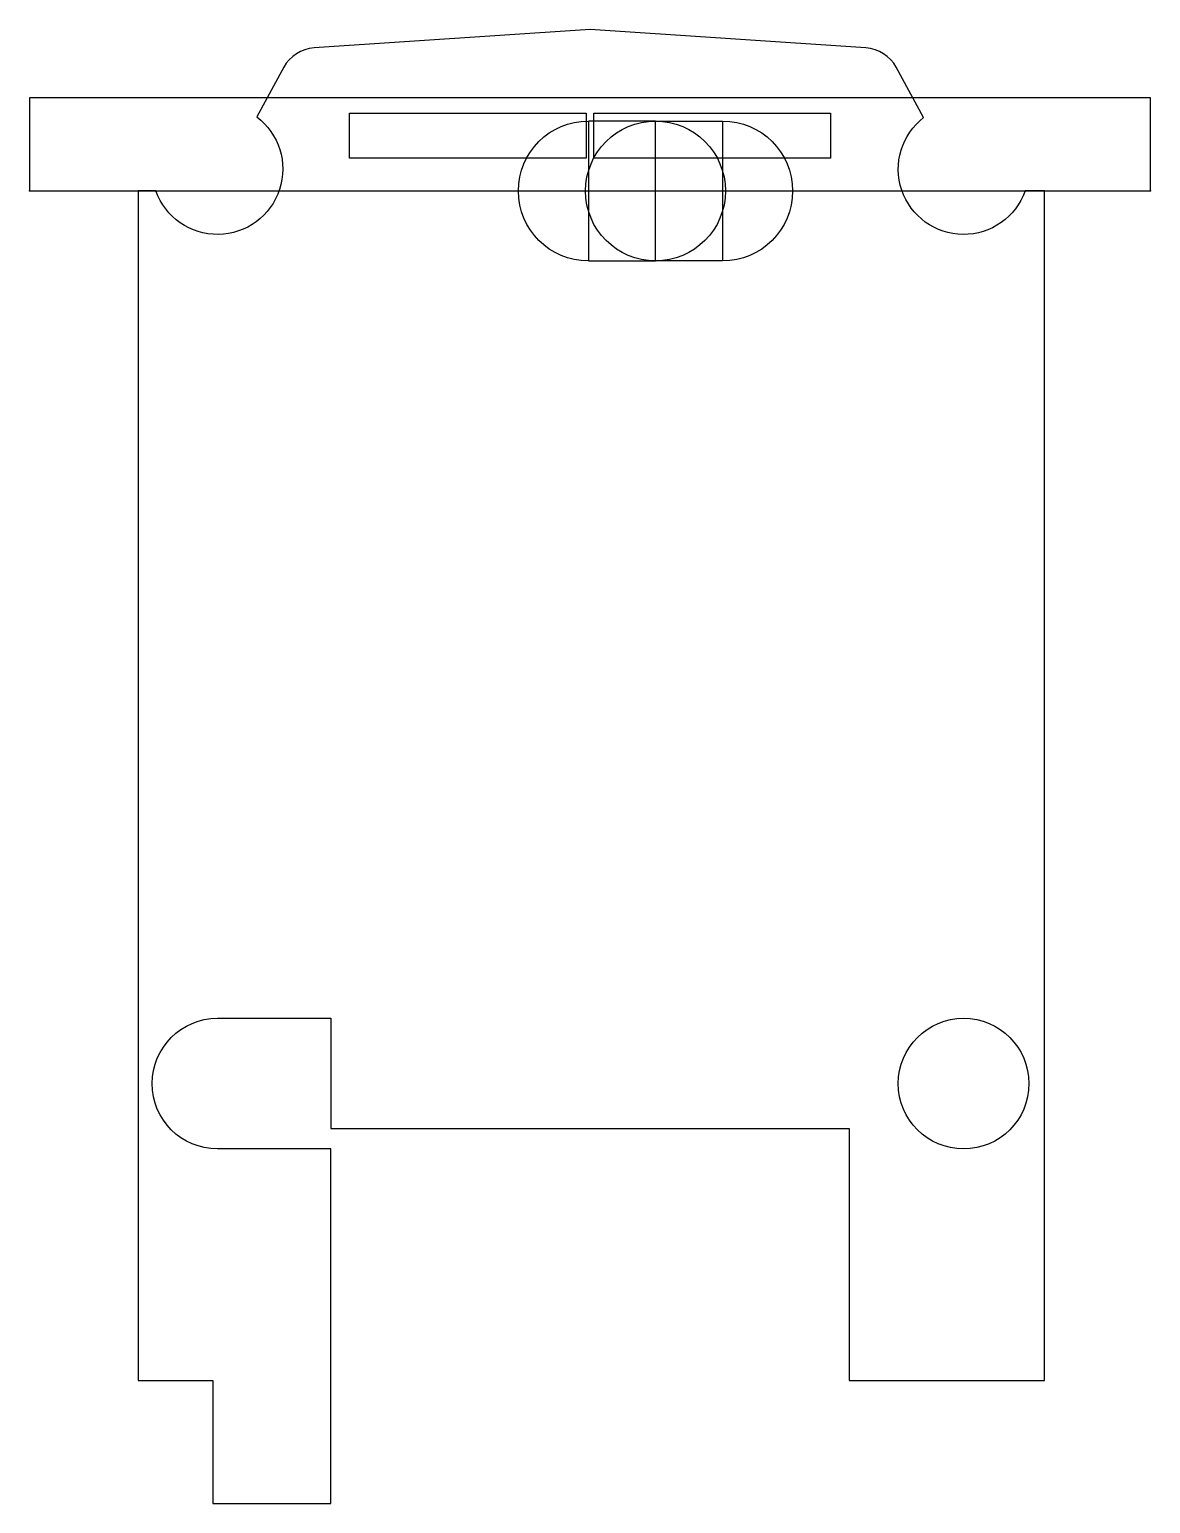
# Model space of a CAD drawing. Header units: millimetres. Extents: x -30.1 to 30, y -37.9 to 41.1.
import ezdxf

# ---------------------------------------------------------------- set-up
doc = ezdxf.new("R2010")
doc.units = ezdxf.units.MM
doc.layers.get('0').update_dxf_attribs({"linetype": 'CONTINUOUS'})

msp = doc.modelspace()

# ---------------------------------------------------------------- linework, layer by layer
for p, q in [((3.482, 36.185), (-0.118, 36.185)), ((7.082, 36.185), (7.082, 28.685)), ((-30.079, 32.435, -1), (-30.079, 32.435, 14)), ((30.021, 32.435, 14), (30.021, 32.435, -1)), ((-0.118, 28.685), (3.482, 28.685))]:
    msp.add_line(p, q)
for points in [[(-24.25, 32.435), (-24.25, -31.293), (-20.25, -31.293), (-20.25, -37.893), (-13.929, -37.893), (-13.929, -18.893), (-20, -18.893, -1), (-20, -11.893), (-13.929, -11.893), (-13.929, -17.793), (13.87, -17.793), (13.87, -31.293), (24.335, -31.293), (24.335, 32.435), (23.298, 32.435, -1.335234), (17.857, 36.374), (16.386, 39.062, 0.25624), (14.765, 40.098), (-0.029, 41.089), (-14.824, 40.098, 0.25624), (-16.445, 39.062), (-17.898, 36.405, -1.345618), (-23.298, 32.435)], [(-0.118, 36.185), (-0.118, 28.685, -1)], [(3.482, 32.435), (3.482, 36.185), (7.082, 36.185, -1), (7.082, 28.685), (3.482, 28.685)]]:
    msp.add_lwpolyline(points, format="xyb", close=True)
for points in [[(-30.079, 32.435), (30.021, 32.435), (30.021, 37.435), (-30.079, 37.435)], [(-0.229, 36.607), (-0.229, 34.195), (-12.929, 34.195), (-12.929, 36.607)], [(0.171, 36.607), (12.87, 36.607), (12.87, 34.195), (0.171, 34.195)]]:
    msp.add_lwpolyline(points, close=True)
for centre, radius in [((3.482, 32.435), 3.75), ((20, -15.393), 3.5)]:
    msp.add_circle(centre, radius)
for p in [(-30.079, 32.435, -1), (-30.079, 32.435, 14), (30.021, 32.435, 14), (30.021, 32.435, -1)]:
    msp.add_point(p)

doc.saveas('drawing.dxf')
